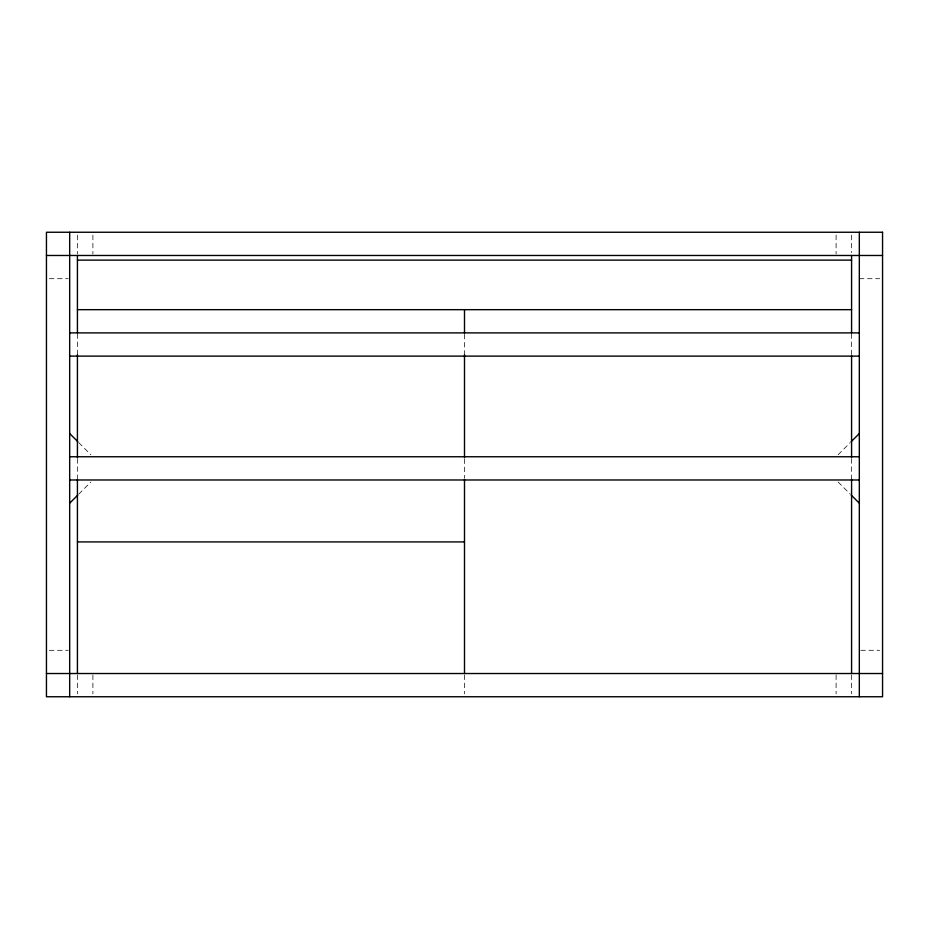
<?xml version="1.0" encoding="UTF-8"?>
<svg xmlns="http://www.w3.org/2000/svg" width="929" height="929" viewBox="0 0 929 929"><rect width="100%" height="100%" fill="white"/><g stroke="black" fill="none" stroke-linecap="round" stroke-linejoin="round"><path stroke-width="0.7" stroke-dasharray="4.64 3.48" d="M78.768 494.123L90.879 482M838.121 454.734L850.232 442.622M49.353 278.7L68.223 278.7M859.325 278.7L879.647 278.7M49.353 650.3L68.223 650.3M860.777 650.3L879.647 650.3M838.121 482L850.232 494.123M78.768 442.622L90.879 454.734M851.579 235.153L851.579 252.572M851.579 333.859L851.579 354.611M851.579 458.694L851.579 479.016M851.579 674.977L851.579 693.847M836.1 235.153L836.1 254.023M836.1 674.977L836.1 693.847M464.5 334.312L464.5 354.669M464.5 458.996L464.5 478.052M464.5 675L464.5 693.847M92.9 235.153L92.9 254.023M92.9 674.977L92.9 693.847M77.421 235.153L77.421 254.023M77.421 333.859L77.421 354.669M77.421 458.694L77.421 479.016M77.421 674.977L77.421 693.847"/><path stroke-width="1.39" d="M69.675 503.204L77.757 495.134M851.243 441.612L859.325 433.529M46.45 255.475L882.55 255.475M77.421 260.12L851.579 260.12M77.421 309.671L851.579 309.671M69.675 332.896L859.325 332.896M69.675 356.121L859.325 356.121M69.675 456.754L859.325 456.754M69.675 479.979L859.325 479.979M77.421 541.921L464.5 541.921M46.45 673.525L882.55 673.525M851.243 495.134L859.325 503.204M69.675 433.529L77.757 441.612M859.325 232.25L859.325 696.75M851.579 255.475L851.579 332.861M851.579 355.633L851.579 457.544M851.579 479.283L851.579 673.548M464.5 309.671L464.5 332.896M464.5 354.669L464.5 457.73M464.5 479.283L464.5 673.548M77.421 255.475L77.421 332.896M77.421 354.669L77.421 457.73M77.421 479.503L77.421 673.525M69.675 232.25L69.675 696.75M882.55 232.25L46.45 232.25L46.45 696.75L882.55 696.75L882.55 232.25"/></g></svg>
